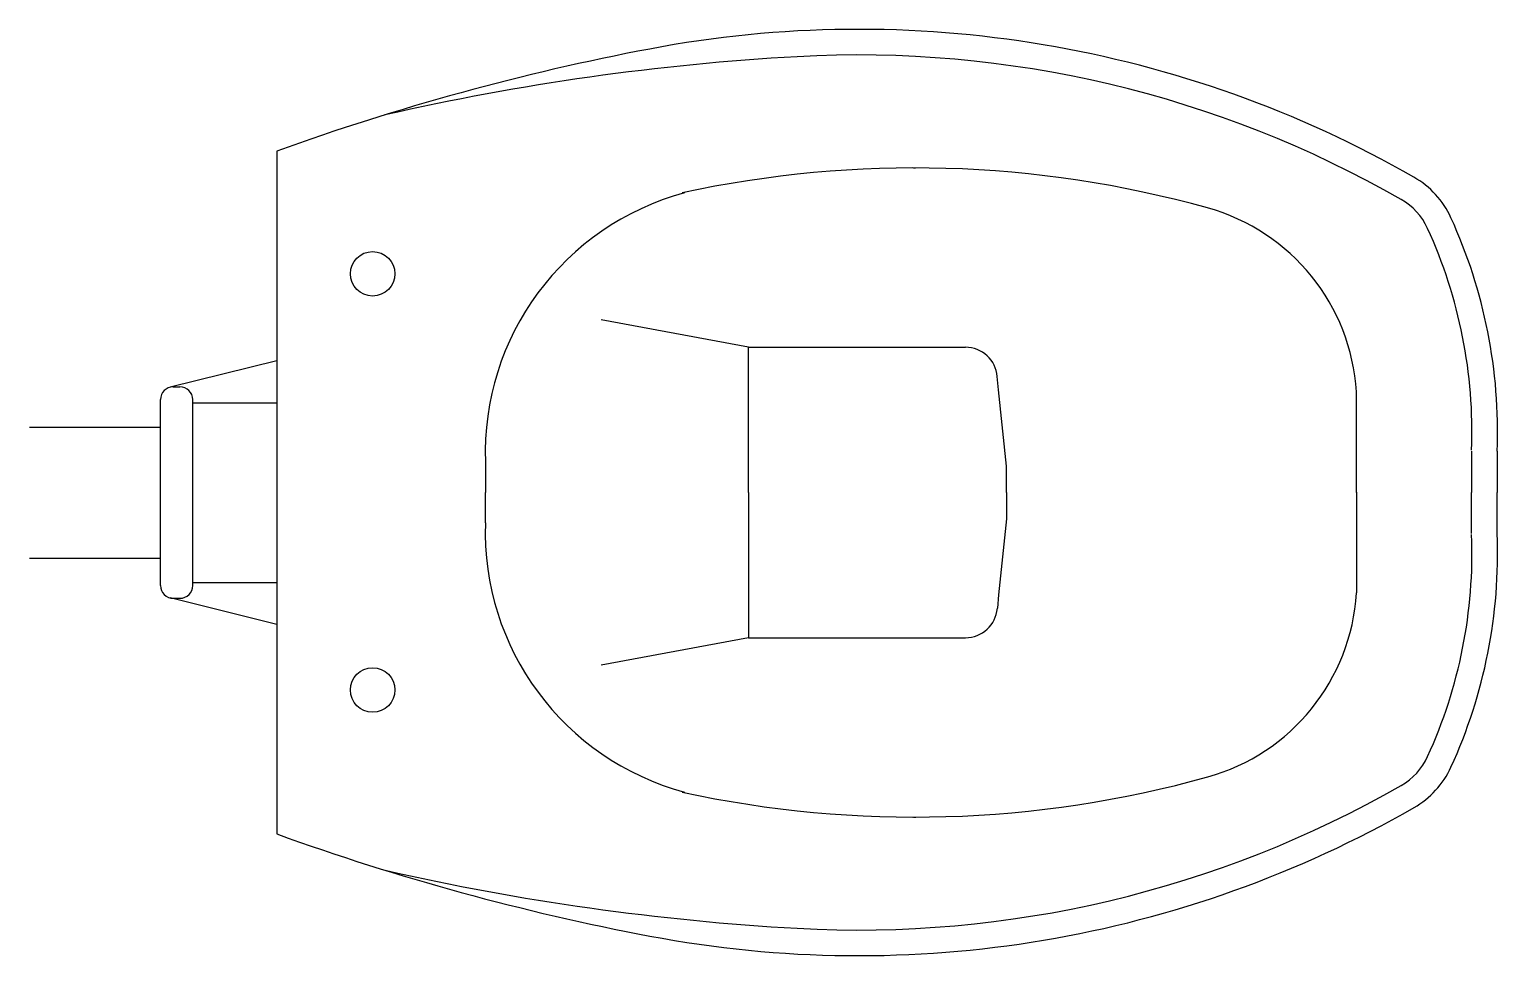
# Model space of a CAD drawing. Header units: millimetres. Extents: x -3005.256 to -3004.696, y 2972.141 to 2972.494.
import ezdxf

# ---------------------------------------------------------------- set-up
doc = ezdxf.new("R2010")
doc.units = ezdxf.units.MM
doc.header["$LTSCALE"] = 10
doc.layers.add('banheiro_louças', color=2, linetype='Continuous')

msp = doc.modelspace()

# ---------------------------------------------------------------- linework, layer by layer
at = {"layer": 'banheiro_louças'}
for p, q in [((-3005.161532630764, 2972.447708166632), (-3005.161474293124, 2972.187045454903)), ((-3004.918602759124, 2972.441309516902), (-3004.917758307124, 2972.441309516902)), ((-3005.161503463124, 2972.367726073902), (-3005.202168229124, 2972.357600372902)), ((-3005.200986069124, 2972.357745340903), (-3005.198441961124, 2972.357745340903)), ((-3005.205870645002, 2972.28190140994), (-3005.205878585124, 2972.352852824903)), ((-3005.193541505247, 2972.281904168864), (-3005.193549444124, 2972.352852824903)), ((-3005.193549444124, 2972.351678620902), (-3005.161503463124, 2972.351678620902)), ((-3004.749588817124, 2972.317382082902), (-3004.749588817124, 2972.355788471902)), ((-3005.255878585124, 2972.342382082902), (-3005.205878585124, 2972.342382082902)), ((-3004.705663336124, 2972.333166633902), (-3004.705663336124, 2972.317434187902)), ((-3004.695878304124, 2972.333166633902), (-3004.695878304124, 2972.317434187902)), ((-3005.081890318124, 2972.328995374902), (-3005.081890318124, 2972.317353522903)), ((-3005.081890320124, 2972.317399900902), (-3005.081890326124, 2972.317428459903)), ((-3005.081887721124, 2972.305786607903), (-3005.081890326124, 2972.317428459903)), ((-3005.081890318124, 2972.317382082902), (-3005.081890318124, 2972.317353522903)), ((-3004.749588827124, 2972.317474271902), (-3004.749580232124, 2972.279067883902)), ((-3004.705659815124, 2972.301699551902), (-3004.705663336124, 2972.317431997903)), ((-3004.695874783124, 2972.301701741902), (-3004.695878304124, 2972.317434187902)), ((-3005.255878585124, 2972.292382082902), (-3005.205878585124, 2972.292382082902)), ((-3005.193541768124, 2972.283078372902), (-3005.161495788124, 2972.283085544902)), ((-3005.161492196124, 2972.267038091903), (-3005.202159227124, 2972.277154691902)), ((-3005.200977034124, 2972.277009988902), (-3005.198432926124, 2972.277010557902)), ((-3004.918575030124, 2972.193509013902), (-3004.917730577124, 2972.193509202903))]:
    msp.add_line(p, q, dxfattribs=at)
at = {"layer": 'banheiro_louças', "color": 1}
for p, q in [((-3004.981507793124, 2972.372863215902), (-3005.037771729124, 2972.383284275902)), ((-3004.981507793124, 2972.372863215902), (-3004.898793512124, 2972.372863215902)), ((-3004.981507793124, 2972.317382082902), (-3004.981507793124, 2972.372863215902)), ((-3004.886187715124, 2972.356539236902), (-3004.886602720124, 2972.361626429903)), ((-3004.883070368124, 2972.327424613903), (-3004.886187715124, 2972.356539236902)), ((-3004.883070368124, 2972.317382082902), (-3004.883070368124, 2972.327424613903)), ((-3004.981507798124, 2972.317422366902), (-3004.981495381124, 2972.261941234902)), ((-3004.883070374124, 2972.317444397902), (-3004.883068127124, 2972.307401866902)), ((-3004.883070374124, 2972.317444397902), (-3004.883070368124, 2972.317413239903)), ((-3004.883070368124, 2972.317382082902), (-3004.883070368124, 2972.317413239903)), ((-3004.883068127124, 2972.307401866902), (-3004.886178958124, 2972.278286546903)), ((-3004.886178958124, 2972.278286546903), (-3004.886592824124, 2972.273199260902)), ((-3004.981495381124, 2972.261941234902), (-3005.037756983124, 2972.251507582902)), ((-3004.981495381124, 2972.261941234902), (-3004.898781102124, 2972.261959746902))]:
    msp.add_line(p, q, dxfattribs=at)
at = {"layer": 'banheiro_louças'}
for centre in [(-3005.124916597124, 2972.400896036902), (-3005.124916597124, 2972.242031099902)]:
    msp.add_circle(centre, 0.008485972, dxfattribs=at)
for centre, radius, start, end in [((-3004.939600318124, 2972.068127746902), 0.426083688, 60.17234600000542, 100.7693679999899), ((-3004.845625024124, 2971.574057072902), 0.9290122980000001, 100.7693679999899, 109.87972196737), ((-3004.909919471124, 2971.540348914902), 0.944911414, 93.2187689999943, 102.8589210000109), ((-3004.939600318124, 2972.068127746902), 0.416298656, 60.17234600000542, 93.21876700000198), ((-3004.918180533124, 2972.024824176902), 0.416485554, 74.42780899998921, 102.287357999995), ((-3004.744703903124, 2972.408055529902), 0.034247613, 24.5795059999935, 60.17234600000542), ((-3004.979184313124, 2972.332553727902), 0.102767627, 105.1084489999924, 181.9842760000188), ((-3004.827265003124, 2972.351058248903), 0.077820081, 3.484819999997995, 74.42780899998921), ((-3004.744703903124, 2972.408055529902), 0.024462581, 24.5795059999935, 60.17234600000542), ((-3004.892379934124, 2972.340508048902), 0.196638722, 357.8603920000067, 24.5795059999935), ((-3004.892379934124, 2972.340508048902), 0.18685369, 357.8603920000067, 24.5795059999935), ((-3005.200986069124, 2972.352852824903), 0.004892516, 90, 180), ((-3005.198441961124, 2972.352852824903), 0.004892516, 0, 90), ((-3004.979180922124, 2972.302251241902), 0.102767627, 178.0285470000087, 254.9043739999917), ((-3004.892374765124, 2972.294316348903), 0.18685369, 335.4333170000253, 2.152432000016251), ((-3004.892374765124, 2972.294316348903), 0.196638722, 335.4333170000253, 2.152432000016251), ((-3005.200978129124, 2972.281902504902), 0.004892516, 180.012822999975, 270.012823000001), ((-3005.198434021124, 2972.281903073902), 0.004892516, 270.012823000001, 0.01282299997498198), ((-3004.827257475124, 2972.283780721902), 0.077820081, 285.5850140000051, 356.5280030000065), ((-3004.744683621124, 2972.226801919902), 0.024462581, 299.8404770000077, 335.4333170000253), ((-3004.744683621124, 2972.226801919902), 0.034247613, 299.8404770000077, 335.4333170000253), ((-3004.918246016124, 2972.609994437902), 0.416485554, 257.7254650000037, 285.5850140000051), ((-3004.939656108124, 2972.566686074902), 0.416298656, 266.7940560000088, 299.8404770000077), ((-3004.939656108124, 2972.566686074902), 0.426083688, 259.2434549999931, 299.8404770000077), ((-3004.845791394124, 2973.060777768902), 0.9290122980000001, 250.1350140000119, 259.2434549999931), ((-3004.910093383124, 2973.094471536902), 0.944911414, 257.1539020000099, 266.7940539999893)]:
    msp.add_arc(centre, radius, start, end, dxfattribs=at)
at = {"layer": 'banheiro_louças', "color": 1}
for centre, start, end in [((-3004.898793512124, 2972.360631925902), 4.663766000000497, 90), ((-3004.898783839124, 2972.274191036902), 270.012823000001, 355.3490570000151)]:
    msp.add_arc(centre, 0.01223129, start, end, dxfattribs=at)

doc.saveas('drawing.dxf')
